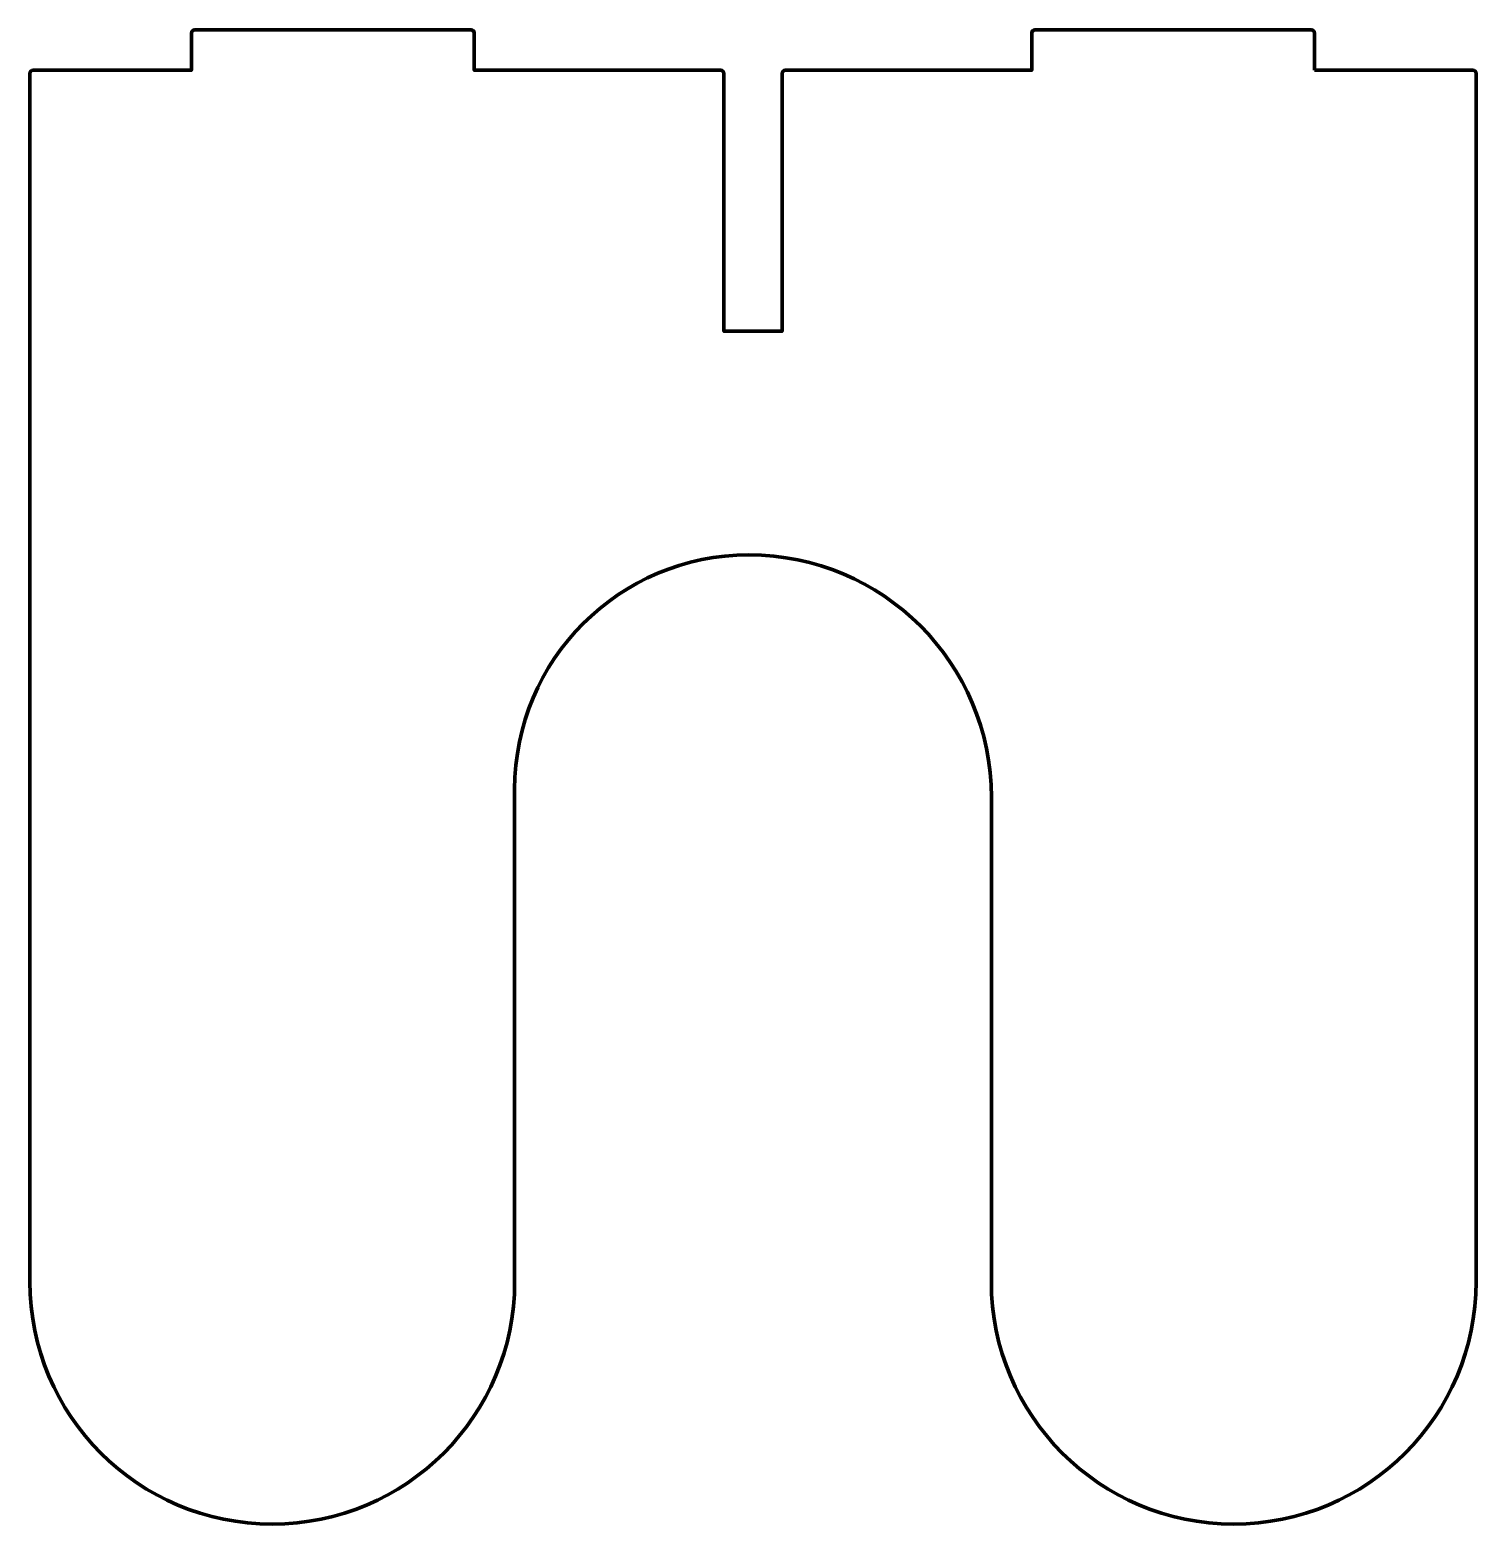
# Model space of a CAD drawing. Header units: inches. Extents: x 15 to 33, y -33.2 to -14.8.
import ezdxf

# ---------------------------------------------------------------- set-up
doc = ezdxf.new("R2010")
doc.units = ezdxf.units.IN
doc.header["$MEASUREMENT"] = 0
doc.layers.add('Outline', color=7, linetype='Continuous', lineweight=0)

msp = doc.modelspace()

# ---------------------------------------------------------------- linework, layer by layer
at = {"layer": 'Outline', "color": 18, "lineweight": 211, "true_color": 0x000000}
msp.add_open_spline([(30.95, -15.25), (30.95, -15.25), (30.95, -14.789), (30.95, -14.789), (30.95, -14.768), (30.932, -14.75), (30.911, -14.75), (30.911, -14.75), (27.489, -14.75), (27.489, -14.75), (27.468, -14.75), (27.45, -14.768), (27.45, -14.789), (27.45, -14.789), (27.45, -15.25), (27.45, -15.25), (27.45, -15.25), (26.95, -15.25), (26.95, -15.25), (26.95, -15.25), (24.4, -15.25), (24.4, -15.25), (24.378, -15.25), (24.36, -15.268), (24.36, -15.289), (24.36, -15.289), (24.36, -18.482), (24.36, -18.482), (24.36, -18.482), (24.356, -18.482), (24.356, -18.482), (24.356, -18.482), (23.644, -18.482), (23.644, -18.482), (23.644, -18.482), (23.64, -18.482), (23.64, -18.482), (23.64, -18.482), (23.64, -15.289), (23.64, -15.289), (23.64, -15.268), (23.622, -15.25), (23.6, -15.25), (23.6, -15.25), (21.05, -15.25), (21.05, -15.25), (21.05, -15.25), (20.55, -15.25), (20.55, -15.25), (20.55, -15.25), (20.55, -14.789), (20.55, -14.789), (20.55, -14.768), (20.532, -14.75), (20.511, -14.75), (20.511, -14.75), (17.089, -14.75), (17.089, -14.75), (17.068, -14.75), (17.05, -14.768), (17.05, -14.789), (17.05, -14.789), (17.05, -15.25), (17.05, -15.25), (17.05, -15.25), (15.089, -15.25), (15.089, -15.25), (15.068, -15.25), (15.05, -15.268), (15.05, -15.289), (15.05, -15.289), (15.05, -21.25), (15.05, -21.25), (15.05, -21.25), (15.05, -30.25), (15.05, -30.25), (15.05, -31.907), (16.393, -33.25), (18.05, -33.25), (18.05, -33.25), (18.05, -33.25), (18.05, -33.25), (19.707, -33.25), (21.05, -31.907), (21.05, -30.25), (21.05, -30.25), (21.05, -24.15), (21.05, -24.15), (21.05, -22.548), (22.348, -21.25), (23.95, -21.25), (23.95, -21.25), (23.95, -21.25), (23.95, -21.25), (25.607, -21.25), (26.95, -22.593), (26.95, -24.25), (26.95, -24.25), (26.95, -30.25), (26.95, -30.25), (26.95, -31.907), (28.293, -33.25), (29.95, -33.25), (29.95, -33.25), (29.95, -33.25), (29.95, -33.25), (31.607, -33.25), (32.95, -31.907), (32.95, -30.25), (32.95, -30.25), (32.95, -21.25), (32.95, -21.25), (32.95, -21.25), (32.95, -15.289), (32.95, -15.289), (32.95, -15.268), (32.932, -15.25), (32.911, -15.25), (32.911, -15.25), (30.95, -15.25), (30.95, -15.25)], degree=3, knots=[0, 0, 0, 0, 1, 1, 1, 2, 2, 2, 3, 3, 3, 4, 4, 4, 5, 5, 5, 6, 6, 6, 7, 7, 7, 8, 8, 8, 9, 9, 9, 10, 10, 10, 11, 11, 11, 12, 12, 12, 13, 13, 13, 14, 14, 14, 15, 15, 15, 16, 16, 16, 17, 17, 17, 18, 18, 18, 19, 19, 19, 20, 20, 20, 21, 21, 21, 22, 22, 22, 23, 23, 23, 24, 24, 24, 25, 25, 25, 26, 26, 26, 27, 27, 27, 28, 28, 28, 29, 29, 29, 30, 30, 30, 31, 31, 31, 32, 32, 32, 33, 33, 33, 34, 34, 34, 35, 35, 35, 36, 36, 36, 37, 37, 37, 38, 38, 38, 39, 39, 39, 40, 40, 40, 40], dxfattribs=at)

doc.saveas('drawing.dxf')
